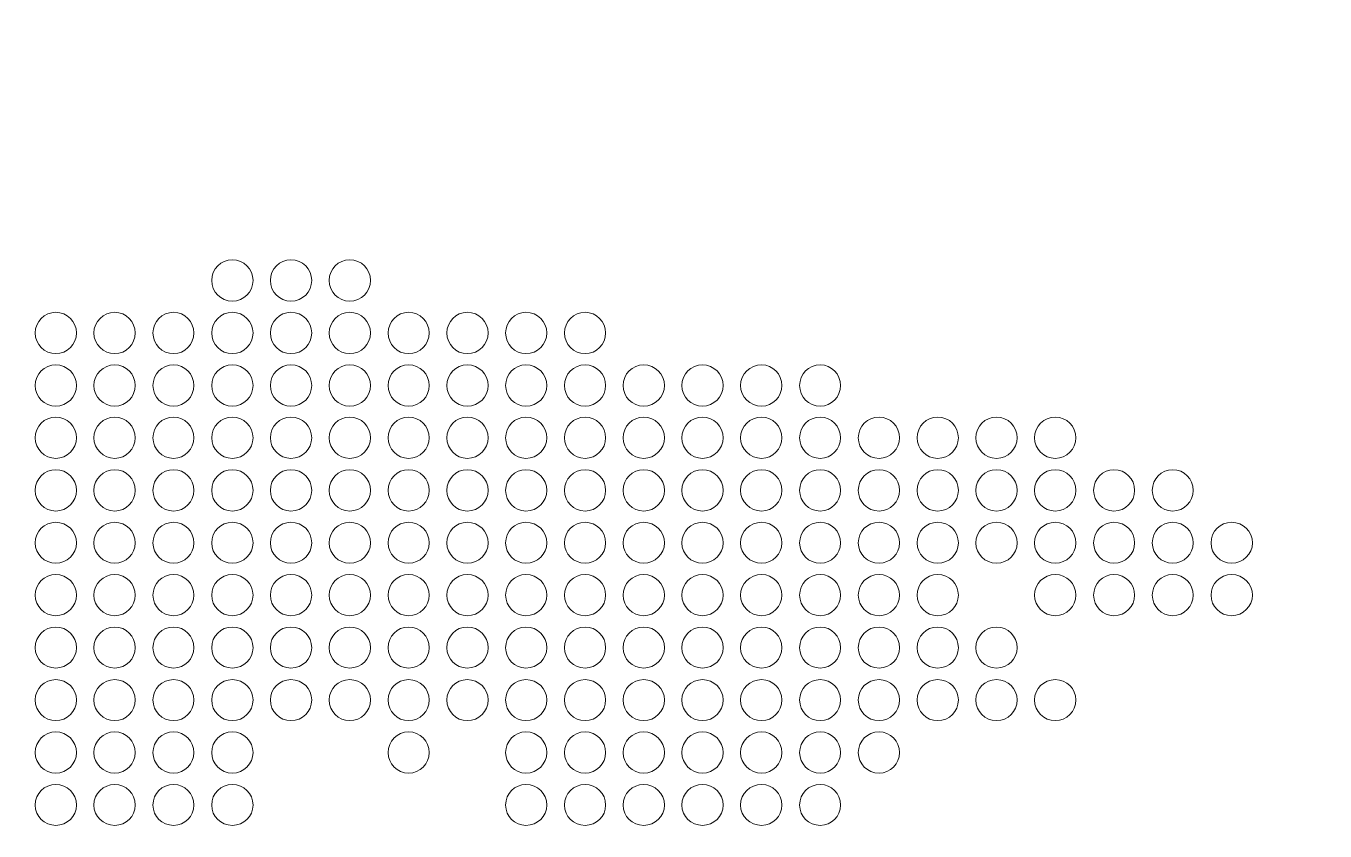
# Model space of a CAD drawing. Header units: inches. Extents: x 243 to 900, y -519 to -86.
# Drawn here: x 790.6 to 845.3, y -186.6 to -152.8 of the extents above; entities that cross this region are included whole.
import ezdxf

# ---------------------------------------------------------------- set-up
doc = ezdxf.new("R2010")
doc.units = ezdxf.units.IN
doc.header["$MEASUREMENT"] = 0
doc.layers.add('Layer 1', color=7, linetype='Continuous')

# ---------------------------------------------------------------- blocks, each defined once
blk = doc.blocks.new('block 3')
at = {"layer": 'Layer 1', "lineweight": 0}
blk.add_open_spline([(898.138, -484.267), (898.138, -494.991), (889.368, -503.763), (878.645, -503.763), (878.645, -503.763), (266.12, -503.763), (266.12, -503.763), (255.397, -503.763), (246.624, -494.991), (246.624, -484.267), (246.624, -484.267), (246.624, -108.507), (246.624, -108.507), (246.624, -97.783), (255.397, -89.011), (266.12, -89.011), (266.12, -89.011), (878.645, -89.011), (878.645, -89.011), (889.368, -89.011), (898.138, -97.783), (898.138, -108.507), (898.138, -108.507), (898.138, -484.267), (898.138, -484.267)], degree=3, knots=[0, 0, 0, 0, 1, 1, 1, 2, 2, 2, 3, 3, 3, 4, 4, 4, 5, 5, 5, 6, 6, 6, 7, 7, 7, 8, 8, 8, 8], dxfattribs=at)
blk = doc.blocks.new('block 2')
at = {"layer": 'Layer 1'}
blk.add_blockref('block 3', (0, 0), dxfattribs=at)
blk = doc.blocks.new('block 159')
at = {"layer": 'Layer 1', "lineweight": 0}
for points in [[(800.157, -163.462), (800.157, -163.948), (799.758, -164.332), (799.287, -164.332), (798.798, -164.332), (798.417, -163.948), (798.417, -163.462), (798.417, -162.986), (798.798, -162.589), (799.287, -162.589), (799.758, -162.589), (800.157, -162.986), (800.157, -163.462)], [(802.626, -163.462), (802.626, -163.948), (802.243, -164.332), (801.754, -164.332), (801.267, -164.332), (800.887, -163.948), (800.887, -163.462), (800.887, -162.986), (801.267, -162.589), (801.754, -162.589), (802.243, -162.589), (802.626, -162.986), (802.626, -163.462)], [(805.098, -163.462), (805.098, -163.948), (804.715, -164.332), (804.228, -164.332), (803.755, -164.332), (803.359, -163.948), (803.359, -163.462), (803.359, -162.986), (803.755, -162.589), (804.228, -162.589), (804.715, -162.589), (805.098, -162.986), (805.098, -163.462)]]:
    blk.add_open_spline(points, degree=3, knots=[0, 0, 0, 0, 1, 1, 1, 2, 2, 2, 3, 3, 3, 4, 4, 4, 4], dxfattribs=at)
blk = doc.blocks.new('block 160')
at = {"layer": 'Layer 1', "lineweight": 0}
for points in [[(792.722, -165.674), (792.722, -166.148), (792.326, -166.543), (791.855, -166.543), (791.379, -166.543), (790.985, -166.148), (790.985, -165.674), (790.985, -165.202), (791.379, -164.804), (791.855, -164.804), (792.326, -164.804), (792.722, -165.202), (792.722, -165.674)], [(795.197, -165.674), (795.197, -166.148), (794.814, -166.543), (794.341, -166.543), (793.851, -166.543), (793.455, -166.148), (793.455, -165.674), (793.455, -165.202), (793.851, -164.804), (794.341, -164.804), (794.814, -164.804), (795.197, -165.202), (795.197, -165.674)], [(797.666, -165.674), (797.666, -166.148), (797.286, -166.543), (796.81, -166.543), (796.323, -166.543), (795.942, -166.148), (795.942, -165.674), (795.942, -165.202), (796.323, -164.804), (796.81, -164.804), (797.286, -164.804), (797.666, -165.202), (797.666, -165.674)], [(800.157, -165.674), (800.157, -166.148), (799.758, -166.543), (799.287, -166.543), (798.798, -166.543), (798.417, -166.148), (798.417, -165.674), (798.417, -165.202), (798.798, -164.804), (799.287, -164.804), (799.758, -164.804), (800.157, -165.202), (800.157, -165.674)], [(802.626, -165.674), (802.626, -166.148), (802.243, -166.543), (801.754, -166.543), (801.267, -166.543), (800.887, -166.148), (800.887, -165.674), (800.887, -165.202), (801.267, -164.804), (801.754, -164.804), (802.243, -164.804), (802.626, -165.202), (802.626, -165.674)], [(805.098, -165.674), (805.098, -166.148), (804.715, -166.543), (804.228, -166.543), (803.755, -166.543), (803.359, -166.148), (803.359, -165.674), (803.359, -165.202), (803.755, -164.804), (804.228, -164.804), (804.715, -164.804), (805.098, -165.202), (805.098, -165.674)], [(807.57, -165.674), (807.57, -166.148), (807.189, -166.543), (806.701, -166.543), (806.227, -166.543), (805.844, -166.148), (805.844, -165.674), (805.844, -165.202), (806.227, -164.804), (806.701, -164.804), (807.189, -164.804), (807.57, -165.202), (807.57, -165.674)], [(810.055, -165.674), (810.055, -166.148), (809.661, -166.543), (809.173, -166.543), (808.699, -166.543), (808.316, -166.148), (808.316, -165.674), (808.316, -165.202), (808.699, -164.804), (809.173, -164.804), (809.661, -164.804), (810.055, -165.202), (810.055, -165.674)], [(812.527, -165.674), (812.527, -166.148), (812.131, -166.543), (811.645, -166.543), (811.171, -166.543), (810.788, -166.148), (810.788, -165.674), (810.788, -165.202), (811.171, -164.804), (811.645, -164.804), (812.131, -164.804), (812.527, -165.202), (812.527, -165.674)], [(814.999, -165.674), (814.999, -166.148), (814.606, -166.543), (814.135, -166.543), (813.656, -166.543), (813.265, -166.148), (813.265, -165.674), (813.265, -165.202), (813.656, -164.804), (814.135, -164.804), (814.606, -164.804), (814.999, -165.202), (814.999, -165.674)]]:
    blk.add_open_spline(points, degree=3, knots=[0, 0, 0, 0, 1, 1, 1, 2, 2, 2, 3, 3, 3, 4, 4, 4, 4], dxfattribs=at)
blk = doc.blocks.new('block 161')
at = {"layer": 'Layer 1', "lineweight": 0}
for points in [[(792.722, -167.885), (792.722, -168.358), (792.326, -168.754), (791.855, -168.754), (791.379, -168.754), (790.985, -168.358), (790.985, -167.885), (790.985, -167.399), (791.379, -167.017), (791.855, -167.017), (792.326, -167.017), (792.722, -167.399), (792.722, -167.885)], [(795.197, -167.885), (795.197, -168.358), (794.814, -168.754), (794.341, -168.754), (793.851, -168.754), (793.455, -168.358), (793.455, -167.885), (793.455, -167.399), (793.851, -167.017), (794.341, -167.017), (794.814, -167.017), (795.197, -167.399), (795.197, -167.885)], [(797.666, -167.885), (797.666, -168.358), (797.286, -168.754), (796.81, -168.754), (796.323, -168.754), (795.942, -168.358), (795.942, -167.885), (795.942, -167.399), (796.323, -167.017), (796.81, -167.017), (797.286, -167.017), (797.666, -167.399), (797.666, -167.885)], [(800.157, -167.885), (800.157, -168.358), (799.758, -168.754), (799.287, -168.754), (798.798, -168.754), (798.417, -168.358), (798.417, -167.885), (798.417, -167.399), (798.798, -167.017), (799.287, -167.017), (799.758, -167.017), (800.157, -167.399), (800.157, -167.885)], [(802.626, -167.885), (802.626, -168.358), (802.243, -168.754), (801.754, -168.754), (801.267, -168.754), (800.887, -168.358), (800.887, -167.885), (800.887, -167.399), (801.267, -167.017), (801.754, -167.017), (802.243, -167.017), (802.626, -167.399), (802.626, -167.885)], [(805.098, -167.885), (805.098, -168.358), (804.715, -168.754), (804.228, -168.754), (803.755, -168.754), (803.359, -168.358), (803.359, -167.885), (803.359, -167.399), (803.755, -167.017), (804.228, -167.017), (804.715, -167.017), (805.098, -167.399), (805.098, -167.885)], [(807.57, -167.885), (807.57, -168.358), (807.189, -168.754), (806.701, -168.754), (806.227, -168.754), (805.844, -168.358), (805.844, -167.885), (805.844, -167.399), (806.227, -167.017), (806.701, -167.017), (807.189, -167.017), (807.57, -167.399), (807.57, -167.885)], [(810.055, -167.885), (810.055, -168.358), (809.661, -168.754), (809.173, -168.754), (808.699, -168.754), (808.316, -168.358), (808.316, -167.885), (808.316, -167.399), (808.699, -167.017), (809.173, -167.017), (809.661, -167.017), (810.055, -167.399), (810.055, -167.885)], [(812.527, -167.885), (812.527, -168.358), (812.131, -168.754), (811.645, -168.754), (811.171, -168.754), (810.788, -168.358), (810.788, -167.885), (810.788, -167.399), (811.171, -167.017), (811.645, -167.017), (812.131, -167.017), (812.527, -167.399), (812.527, -167.885)], [(814.999, -167.885), (814.999, -168.358), (814.606, -168.754), (814.135, -168.754), (813.656, -168.754), (813.265, -168.358), (813.265, -167.885), (813.265, -167.399), (813.656, -167.017), (814.135, -167.017), (814.606, -167.017), (814.999, -167.399), (814.999, -167.885)], [(817.474, -167.885), (817.474, -168.358), (817.075, -168.754), (816.602, -168.754), (816.131, -168.754), (815.732, -168.358), (815.732, -167.885), (815.732, -167.399), (816.131, -167.017), (816.602, -167.017), (817.075, -167.017), (817.474, -167.399), (817.474, -167.885)], [(819.944, -167.885), (819.944, -168.358), (819.55, -168.754), (819.076, -168.754), (818.6, -168.754), (818.207, -168.358), (818.207, -167.885), (818.207, -167.399), (818.6, -167.017), (819.076, -167.017), (819.55, -167.017), (819.944, -167.399), (819.944, -167.885)], [(822.418, -167.885), (822.418, -168.358), (822.035, -168.754), (821.564, -168.754), (821.075, -168.754), (820.676, -168.358), (820.676, -167.885), (820.676, -167.399), (821.075, -167.017), (821.564, -167.017), (822.035, -167.017), (822.418, -167.399), (822.418, -167.885)], [(824.888, -167.885), (824.888, -168.358), (824.509, -168.754), (824.034, -168.754), (823.545, -168.754), (823.166, -168.358), (823.166, -167.885), (823.166, -167.399), (823.545, -167.017), (824.034, -167.017), (824.509, -167.017), (824.888, -167.399), (824.888, -167.885)]]:
    blk.add_open_spline(points, degree=3, knots=[0, 0, 0, 0, 1, 1, 1, 2, 2, 2, 3, 3, 3, 4, 4, 4, 4], dxfattribs=at)
blk = doc.blocks.new('block 162')
at = {"layer": 'Layer 1', "lineweight": 0}
for points in [[(792.722, -170.085), (792.722, -170.554), (792.326, -170.952), (791.855, -170.952), (791.379, -170.952), (790.985, -170.554), (790.985, -170.085), (790.985, -169.609), (791.379, -169.212), (791.855, -169.212), (792.326, -169.212), (792.722, -169.609), (792.722, -170.085)], [(795.197, -170.085), (795.197, -170.554), (794.814, -170.952), (794.341, -170.952), (793.851, -170.952), (793.455, -170.554), (793.455, -170.085), (793.455, -169.609), (793.851, -169.212), (794.341, -169.212), (794.814, -169.212), (795.197, -169.609), (795.197, -170.085)], [(797.666, -170.085), (797.666, -170.554), (797.286, -170.952), (796.81, -170.952), (796.323, -170.952), (795.942, -170.554), (795.942, -170.085), (795.942, -169.609), (796.323, -169.212), (796.81, -169.212), (797.286, -169.212), (797.666, -169.609), (797.666, -170.085)], [(800.157, -170.085), (800.157, -170.554), (799.758, -170.952), (799.287, -170.952), (798.798, -170.952), (798.417, -170.554), (798.417, -170.085), (798.417, -169.609), (798.798, -169.212), (799.287, -169.212), (799.758, -169.212), (800.157, -169.609), (800.157, -170.085)], [(802.626, -170.085), (802.626, -170.554), (802.243, -170.952), (801.754, -170.952), (801.267, -170.952), (800.887, -170.554), (800.887, -170.085), (800.887, -169.609), (801.267, -169.212), (801.754, -169.212), (802.243, -169.212), (802.626, -169.609), (802.626, -170.085)], [(805.098, -170.085), (805.098, -170.554), (804.715, -170.952), (804.228, -170.952), (803.755, -170.952), (803.359, -170.554), (803.359, -170.085), (803.359, -169.609), (803.755, -169.212), (804.228, -169.212), (804.715, -169.212), (805.098, -169.609), (805.098, -170.085)], [(807.57, -170.085), (807.57, -170.554), (807.189, -170.952), (806.701, -170.952), (806.227, -170.952), (805.844, -170.554), (805.844, -170.085), (805.844, -169.609), (806.227, -169.212), (806.701, -169.212), (807.189, -169.212), (807.57, -169.609), (807.57, -170.085)], [(810.055, -170.085), (810.055, -170.554), (809.661, -170.952), (809.173, -170.952), (808.699, -170.952), (808.316, -170.554), (808.316, -170.085), (808.316, -169.609), (808.699, -169.212), (809.173, -169.212), (809.661, -169.212), (810.055, -169.609), (810.055, -170.085)], [(812.527, -170.085), (812.527, -170.554), (812.131, -170.952), (811.645, -170.952), (811.171, -170.952), (810.788, -170.554), (810.788, -170.085), (810.788, -169.609), (811.171, -169.212), (811.645, -169.212), (812.131, -169.212), (812.527, -169.609), (812.527, -170.085)], [(814.999, -170.085), (814.999, -170.554), (814.606, -170.952), (814.135, -170.952), (813.656, -170.952), (813.265, -170.554), (813.265, -170.085), (813.265, -169.609), (813.656, -169.212), (814.135, -169.212), (814.606, -169.212), (814.999, -169.609), (814.999, -170.085)], [(817.474, -170.085), (817.474, -170.554), (817.075, -170.952), (816.602, -170.952), (816.131, -170.952), (815.732, -170.554), (815.732, -170.085), (815.732, -169.609), (816.131, -169.212), (816.602, -169.212), (817.075, -169.212), (817.474, -169.609), (817.474, -170.085)], [(819.944, -170.085), (819.944, -170.554), (819.55, -170.952), (819.076, -170.952), (818.6, -170.952), (818.207, -170.554), (818.207, -170.085), (818.207, -169.609), (818.6, -169.212), (819.076, -169.212), (819.55, -169.212), (819.944, -169.609), (819.944, -170.085)], [(822.418, -170.085), (822.418, -170.554), (822.035, -170.952), (821.564, -170.952), (821.075, -170.952), (820.676, -170.554), (820.676, -170.085), (820.676, -169.609), (821.075, -169.212), (821.564, -169.212), (822.035, -169.212), (822.418, -169.609), (822.418, -170.085)], [(824.888, -170.085), (824.888, -170.554), (824.509, -170.952), (824.034, -170.952), (823.545, -170.952), (823.166, -170.554), (823.166, -170.085), (823.166, -169.609), (823.545, -169.212), (824.034, -169.212), (824.509, -169.212), (824.888, -169.609), (824.888, -170.085)], [(827.375, -170.085), (827.375, -170.554), (826.976, -170.952), (826.508, -170.952), (826.016, -170.952), (825.636, -170.554), (825.636, -170.085), (825.636, -169.609), (826.016, -169.212), (826.508, -169.212), (826.976, -169.212), (827.375, -169.609), (827.375, -170.085)], [(829.847, -170.085), (829.847, -170.554), (829.467, -170.952), (828.975, -170.952), (828.488, -170.952), (828.11, -170.554), (828.11, -170.085), (828.11, -169.609), (828.488, -169.212), (828.975, -169.212), (829.467, -169.212), (829.847, -169.609), (829.847, -170.085)], [(832.322, -170.085), (832.322, -170.554), (831.939, -170.952), (831.45, -170.952), (830.976, -170.952), (830.58, -170.554), (830.58, -170.085), (830.58, -169.609), (830.976, -169.212), (831.45, -169.212), (831.939, -169.212), (832.322, -169.609), (832.322, -170.085)], [(834.794, -170.085), (834.794, -170.554), (834.411, -170.952), (833.924, -170.952), (833.448, -170.952), (833.052, -170.554), (833.052, -170.085), (833.052, -169.609), (833.448, -169.212), (833.924, -169.212), (834.411, -169.212), (834.794, -169.609), (834.794, -170.085)]]:
    blk.add_open_spline(points, degree=3, knots=[0, 0, 0, 0, 1, 1, 1, 2, 2, 2, 3, 3, 3, 4, 4, 4, 4], dxfattribs=at)
blk = doc.blocks.new('block 163')
at = {"layer": 'Layer 1', "lineweight": 0}
for points in [[(792.722, -172.295), (792.722, -172.771), (792.326, -173.166), (791.855, -173.166), (791.379, -173.166), (790.985, -172.771), (790.985, -172.295), (790.985, -171.807), (791.379, -171.427), (791.855, -171.427), (792.326, -171.427), (792.722, -171.807), (792.722, -172.295)], [(795.197, -172.295), (795.197, -172.771), (794.814, -173.166), (794.341, -173.166), (793.851, -173.166), (793.455, -172.771), (793.455, -172.295), (793.455, -171.807), (793.851, -171.427), (794.341, -171.427), (794.814, -171.427), (795.197, -171.807), (795.197, -172.295)], [(797.666, -172.295), (797.666, -172.771), (797.286, -173.166), (796.81, -173.166), (796.323, -173.166), (795.942, -172.771), (795.942, -172.295), (795.942, -171.807), (796.323, -171.427), (796.81, -171.427), (797.286, -171.427), (797.666, -171.807), (797.666, -172.295)], [(800.157, -172.295), (800.157, -172.771), (799.758, -173.166), (799.287, -173.166), (798.798, -173.166), (798.417, -172.771), (798.417, -172.295), (798.417, -171.807), (798.798, -171.427), (799.287, -171.427), (799.758, -171.427), (800.157, -171.807), (800.157, -172.295)], [(802.626, -172.295), (802.626, -172.771), (802.243, -173.166), (801.754, -173.166), (801.267, -173.166), (800.887, -172.771), (800.887, -172.295), (800.887, -171.807), (801.267, -171.427), (801.754, -171.427), (802.243, -171.427), (802.626, -171.807), (802.626, -172.295)], [(805.098, -172.295), (805.098, -172.771), (804.715, -173.166), (804.228, -173.166), (803.755, -173.166), (803.359, -172.771), (803.359, -172.295), (803.359, -171.807), (803.755, -171.427), (804.228, -171.427), (804.715, -171.427), (805.098, -171.807), (805.098, -172.295)], [(807.57, -172.295), (807.57, -172.771), (807.189, -173.166), (806.701, -173.166), (806.227, -173.166), (805.844, -172.771), (805.844, -172.295), (805.844, -171.807), (806.227, -171.427), (806.701, -171.427), (807.189, -171.427), (807.57, -171.807), (807.57, -172.295)], [(810.055, -172.295), (810.055, -172.771), (809.661, -173.166), (809.173, -173.166), (808.699, -173.166), (808.316, -172.771), (808.316, -172.295), (808.316, -171.807), (808.699, -171.427), (809.173, -171.427), (809.661, -171.427), (810.055, -171.807), (810.055, -172.295)], [(812.527, -172.295), (812.527, -172.771), (812.131, -173.166), (811.645, -173.166), (811.171, -173.166), (810.788, -172.771), (810.788, -172.295), (810.788, -171.807), (811.171, -171.427), (811.645, -171.427), (812.131, -171.427), (812.527, -171.807), (812.527, -172.295)], [(814.999, -172.295), (814.999, -172.771), (814.606, -173.166), (814.135, -173.166), (813.656, -173.166), (813.265, -172.771), (813.265, -172.295), (813.265, -171.807), (813.656, -171.427), (814.135, -171.427), (814.606, -171.427), (814.999, -171.807), (814.999, -172.295)], [(817.474, -172.295), (817.474, -172.771), (817.075, -173.166), (816.602, -173.166), (816.131, -173.166), (815.732, -172.771), (815.732, -172.295), (815.732, -171.807), (816.131, -171.427), (816.602, -171.427), (817.075, -171.427), (817.474, -171.807), (817.474, -172.295)], [(819.944, -172.295), (819.944, -172.771), (819.55, -173.166), (819.076, -173.166), (818.6, -173.166), (818.207, -172.771), (818.207, -172.295), (818.207, -171.807), (818.6, -171.427), (819.076, -171.427), (819.55, -171.427), (819.944, -171.807), (819.944, -172.295)], [(822.418, -172.295), (822.418, -172.771), (822.035, -173.166), (821.564, -173.166), (821.075, -173.166), (820.676, -172.771), (820.676, -172.295), (820.676, -171.807), (821.075, -171.427), (821.564, -171.427), (822.035, -171.427), (822.418, -171.807), (822.418, -172.295)], [(824.888, -172.295), (824.888, -172.771), (824.509, -173.166), (824.034, -173.166), (823.545, -173.166), (823.166, -172.771), (823.166, -172.295), (823.166, -171.807), (823.545, -171.427), (824.034, -171.427), (824.509, -171.427), (824.888, -171.807), (824.888, -172.295)], [(827.375, -172.295), (827.375, -172.771), (826.976, -173.166), (826.508, -173.166), (826.016, -173.166), (825.636, -172.771), (825.636, -172.295), (825.636, -171.807), (826.016, -171.427), (826.508, -171.427), (826.976, -171.427), (827.375, -171.807), (827.375, -172.295)], [(829.847, -172.295), (829.847, -172.771), (829.467, -173.166), (828.975, -173.166), (828.488, -173.166), (828.11, -172.771), (828.11, -172.295), (828.11, -171.807), (828.488, -171.427), (828.975, -171.427), (829.467, -171.427), (829.847, -171.807), (829.847, -172.295)], [(832.322, -172.295), (832.322, -172.771), (831.939, -173.166), (831.45, -173.166), (830.976, -173.166), (830.58, -172.771), (830.58, -172.295), (830.58, -171.807), (830.976, -171.427), (831.45, -171.427), (831.939, -171.427), (832.322, -171.807), (832.322, -172.295)], [(834.794, -172.295), (834.794, -172.771), (834.411, -173.166), (833.924, -173.166), (833.448, -173.166), (833.052, -172.771), (833.052, -172.295), (833.052, -171.807), (833.448, -171.427), (833.924, -171.427), (834.411, -171.427), (834.794, -171.807), (834.794, -172.295)], [(837.266, -172.295), (837.266, -172.771), (836.883, -173.166), (836.394, -173.166), (835.923, -173.166), (835.54, -172.771), (835.54, -172.295), (835.54, -171.807), (835.923, -171.427), (836.394, -171.427), (836.883, -171.427), (837.266, -171.807), (837.266, -172.295)], [(839.735, -172.295), (839.735, -172.771), (839.355, -173.166), (838.868, -173.166), (838.392, -173.166), (838.012, -172.771), (838.012, -172.295), (838.012, -171.807), (838.392, -171.427), (838.868, -171.427), (839.355, -171.427), (839.735, -171.807), (839.735, -172.295)]]:
    blk.add_open_spline(points, degree=3, knots=[0, 0, 0, 0, 1, 1, 1, 2, 2, 2, 3, 3, 3, 4, 4, 4, 4], dxfattribs=at)
blk = doc.blocks.new('block 164')
at = {"layer": 'Layer 1', "lineweight": 0}
for points in [[(792.722, -174.509), (792.722, -174.981), (792.326, -175.363), (791.855, -175.363), (791.379, -175.363), (790.985, -174.981), (790.985, -174.509), (790.985, -174.021), (791.379, -173.639), (791.855, -173.639), (792.326, -173.639), (792.722, -174.021), (792.722, -174.509)], [(795.197, -174.509), (795.197, -174.981), (794.814, -175.363), (794.341, -175.363), (793.851, -175.363), (793.455, -174.981), (793.455, -174.509), (793.455, -174.021), (793.851, -173.639), (794.341, -173.639), (794.814, -173.639), (795.197, -174.021), (795.197, -174.509)], [(797.666, -174.509), (797.666, -174.981), (797.286, -175.363), (796.81, -175.363), (796.323, -175.363), (795.942, -174.981), (795.942, -174.509), (795.942, -174.021), (796.323, -173.639), (796.81, -173.639), (797.286, -173.639), (797.666, -174.021), (797.666, -174.509)], [(800.157, -174.509), (800.157, -174.981), (799.758, -175.363), (799.287, -175.363), (798.798, -175.363), (798.417, -174.981), (798.417, -174.509), (798.417, -174.021), (798.798, -173.639), (799.287, -173.639), (799.758, -173.639), (800.157, -174.021), (800.157, -174.509)], [(802.626, -174.509), (802.626, -174.981), (802.243, -175.363), (801.754, -175.363), (801.267, -175.363), (800.887, -174.981), (800.887, -174.509), (800.887, -174.021), (801.267, -173.639), (801.754, -173.639), (802.243, -173.639), (802.626, -174.021), (802.626, -174.509)], [(805.098, -174.509), (805.098, -174.981), (804.715, -175.363), (804.228, -175.363), (803.755, -175.363), (803.359, -174.981), (803.359, -174.509), (803.359, -174.021), (803.755, -173.639), (804.228, -173.639), (804.715, -173.639), (805.098, -174.021), (805.098, -174.509)], [(807.57, -174.509), (807.57, -174.981), (807.189, -175.363), (806.701, -175.363), (806.227, -175.363), (805.844, -174.981), (805.844, -174.509), (805.844, -174.021), (806.227, -173.639), (806.701, -173.639), (807.189, -173.639), (807.57, -174.021), (807.57, -174.509)], [(810.055, -174.509), (810.055, -174.981), (809.661, -175.363), (809.173, -175.363), (808.699, -175.363), (808.316, -174.981), (808.316, -174.509), (808.316, -174.021), (808.699, -173.639), (809.173, -173.639), (809.661, -173.639), (810.055, -174.021), (810.055, -174.509)], [(812.527, -174.509), (812.527, -174.981), (812.131, -175.363), (811.645, -175.363), (811.171, -175.363), (810.788, -174.981), (810.788, -174.509), (810.788, -174.021), (811.171, -173.639), (811.645, -173.639), (812.131, -173.639), (812.527, -174.021), (812.527, -174.509)], [(814.999, -174.509), (814.999, -174.981), (814.606, -175.363), (814.135, -175.363), (813.656, -175.363), (813.265, -174.981), (813.265, -174.509), (813.265, -174.021), (813.656, -173.639), (814.135, -173.639), (814.606, -173.639), (814.999, -174.021), (814.999, -174.509)], [(817.474, -174.509), (817.474, -174.981), (817.075, -175.363), (816.602, -175.363), (816.131, -175.363), (815.732, -174.981), (815.732, -174.509), (815.732, -174.021), (816.131, -173.639), (816.602, -173.639), (817.075, -173.639), (817.474, -174.021), (817.474, -174.509)], [(819.944, -174.509), (819.944, -174.981), (819.55, -175.363), (819.076, -175.363), (818.6, -175.363), (818.207, -174.981), (818.207, -174.509), (818.207, -174.021), (818.6, -173.639), (819.076, -173.639), (819.55, -173.639), (819.944, -174.021), (819.944, -174.509)], [(822.418, -174.509), (822.418, -174.981), (822.035, -175.363), (821.564, -175.363), (821.075, -175.363), (820.676, -174.981), (820.676, -174.509), (820.676, -174.021), (821.075, -173.639), (821.564, -173.639), (822.035, -173.639), (822.418, -174.021), (822.418, -174.509)], [(824.888, -174.509), (824.888, -174.981), (824.509, -175.363), (824.034, -175.363), (823.545, -175.363), (823.166, -174.981), (823.166, -174.509), (823.166, -174.021), (823.545, -173.639), (824.034, -173.639), (824.509, -173.639), (824.888, -174.021), (824.888, -174.509)], [(827.375, -174.509), (827.375, -174.981), (826.976, -175.363), (826.508, -175.363), (826.016, -175.363), (825.636, -174.981), (825.636, -174.509), (825.636, -174.021), (826.016, -173.639), (826.508, -173.639), (826.976, -173.639), (827.375, -174.021), (827.375, -174.509)], [(829.847, -174.509), (829.847, -174.981), (829.467, -175.363), (828.975, -175.363), (828.488, -175.363), (828.11, -174.981), (828.11, -174.509), (828.11, -174.021), (828.488, -173.639), (828.975, -173.639), (829.467, -173.639), (829.847, -174.021), (829.847, -174.509)], [(832.322, -174.509), (832.322, -174.981), (831.939, -175.363), (831.45, -175.363), (830.976, -175.363), (830.58, -174.981), (830.58, -174.509), (830.58, -174.021), (830.976, -173.639), (831.45, -173.639), (831.939, -173.639), (832.322, -174.021), (832.322, -174.509)], [(834.794, -174.509), (834.794, -174.981), (834.411, -175.363), (833.924, -175.363), (833.448, -175.363), (833.052, -174.981), (833.052, -174.509), (833.052, -174.021), (833.448, -173.639), (833.924, -173.639), (834.411, -173.639), (834.794, -174.021), (834.794, -174.509)], [(837.266, -174.509), (837.266, -174.981), (836.883, -175.363), (836.394, -175.363), (835.923, -175.363), (835.54, -174.981), (835.54, -174.509), (835.54, -174.021), (835.923, -173.639), (836.394, -173.639), (836.883, -173.639), (837.266, -174.021), (837.266, -174.509)], [(839.735, -174.509), (839.735, -174.981), (839.355, -175.363), (838.868, -175.363), (838.392, -175.363), (838.012, -174.981), (838.012, -174.509), (838.012, -174.021), (838.392, -173.639), (838.868, -173.639), (839.355, -173.639), (839.735, -174.021), (839.735, -174.509)], [(842.226, -174.509), (842.226, -174.981), (841.827, -175.363), (841.356, -175.363), (840.867, -175.363), (840.484, -174.981), (840.484, -174.509), (840.484, -174.021), (840.867, -173.639), (841.356, -173.639), (841.827, -173.639), (842.226, -174.021), (842.226, -174.509)]]:
    blk.add_open_spline(points, degree=3, knots=[0, 0, 0, 0, 1, 1, 1, 2, 2, 2, 3, 3, 3, 4, 4, 4, 4], dxfattribs=at)
blk = doc.blocks.new('block 165')
at = {"layer": 'Layer 1', "lineweight": 0}
for points in [[(792.722, -176.706), (792.722, -177.178), (792.326, -177.573), (791.855, -177.573), (791.379, -177.573), (790.985, -177.178), (790.985, -176.706), (790.985, -176.232), (791.379, -175.835), (791.855, -175.835), (792.326, -175.835), (792.722, -176.232), (792.722, -176.706)], [(795.197, -176.706), (795.197, -177.178), (794.814, -177.573), (794.341, -177.573), (793.851, -177.573), (793.455, -177.178), (793.455, -176.706), (793.455, -176.232), (793.851, -175.835), (794.341, -175.835), (794.814, -175.835), (795.197, -176.232), (795.197, -176.706)], [(797.666, -176.706), (797.666, -177.178), (797.286, -177.573), (796.81, -177.573), (796.323, -177.573), (795.942, -177.178), (795.942, -176.706), (795.942, -176.232), (796.323, -175.835), (796.81, -175.835), (797.286, -175.835), (797.666, -176.232), (797.666, -176.706)], [(800.157, -176.706), (800.157, -177.178), (799.758, -177.573), (799.287, -177.573), (798.798, -177.573), (798.417, -177.178), (798.417, -176.706), (798.417, -176.232), (798.798, -175.835), (799.287, -175.835), (799.758, -175.835), (800.157, -176.232), (800.157, -176.706)], [(802.626, -176.706), (802.626, -177.178), (802.243, -177.573), (801.754, -177.573), (801.267, -177.573), (800.887, -177.178), (800.887, -176.706), (800.887, -176.232), (801.267, -175.835), (801.754, -175.835), (802.243, -175.835), (802.626, -176.232), (802.626, -176.706)], [(805.098, -176.706), (805.098, -177.178), (804.715, -177.573), (804.228, -177.573), (803.755, -177.573), (803.359, -177.178), (803.359, -176.706), (803.359, -176.232), (803.755, -175.835), (804.228, -175.835), (804.715, -175.835), (805.098, -176.232), (805.098, -176.706)], [(807.57, -176.706), (807.57, -177.178), (807.189, -177.573), (806.701, -177.573), (806.227, -177.573), (805.844, -177.178), (805.844, -176.706), (805.844, -176.232), (806.227, -175.835), (806.701, -175.835), (807.189, -175.835), (807.57, -176.232), (807.57, -176.706)], [(810.055, -176.706), (810.055, -177.178), (809.661, -177.573), (809.173, -177.573), (808.699, -177.573), (808.316, -177.178), (808.316, -176.706), (808.316, -176.232), (808.699, -175.835), (809.173, -175.835), (809.661, -175.835), (810.055, -176.232), (810.055, -176.706)], [(812.527, -176.706), (812.527, -177.178), (812.131, -177.573), (811.645, -177.573), (811.171, -177.573), (810.788, -177.178), (810.788, -176.706), (810.788, -176.232), (811.171, -175.835), (811.645, -175.835), (812.131, -175.835), (812.527, -176.232), (812.527, -176.706)], [(814.999, -176.706), (814.999, -177.178), (814.606, -177.573), (814.135, -177.573), (813.656, -177.573), (813.265, -177.178), (813.265, -176.706), (813.265, -176.232), (813.656, -175.835), (814.135, -175.835), (814.606, -175.835), (814.999, -176.232), (814.999, -176.706)], [(817.474, -176.706), (817.474, -177.178), (817.075, -177.573), (816.602, -177.573), (816.131, -177.573), (815.732, -177.178), (815.732, -176.706), (815.732, -176.232), (816.131, -175.835), (816.602, -175.835), (817.075, -175.835), (817.474, -176.232), (817.474, -176.706)], [(819.944, -176.706), (819.944, -177.178), (819.55, -177.573), (819.076, -177.573), (818.6, -177.573), (818.207, -177.178), (818.207, -176.706), (818.207, -176.232), (818.6, -175.835), (819.076, -175.835), (819.55, -175.835), (819.944, -176.232), (819.944, -176.706)], [(822.418, -176.706), (822.418, -177.178), (822.035, -177.573), (821.564, -177.573), (821.075, -177.573), (820.676, -177.178), (820.676, -176.706), (820.676, -176.232), (821.075, -175.835), (821.564, -175.835), (822.035, -175.835), (822.418, -176.232), (822.418, -176.706)], [(824.888, -176.706), (824.888, -177.178), (824.509, -177.573), (824.034, -177.573), (823.545, -177.573), (823.166, -177.178), (823.166, -176.706), (823.166, -176.232), (823.545, -175.835), (824.034, -175.835), (824.509, -175.835), (824.888, -176.232), (824.888, -176.706)], [(827.375, -176.706), (827.375, -177.178), (826.976, -177.573), (826.508, -177.573), (826.016, -177.573), (825.636, -177.178), (825.636, -176.706), (825.636, -176.232), (826.016, -175.835), (826.508, -175.835), (826.976, -175.835), (827.375, -176.232), (827.375, -176.706)], [(829.847, -176.706), (829.847, -177.178), (829.467, -177.573), (828.975, -177.573), (828.488, -177.573), (828.11, -177.178), (828.11, -176.706), (828.11, -176.232), (828.488, -175.835), (828.975, -175.835), (829.467, -175.835), (829.847, -176.232), (829.847, -176.706)], [(834.794, -176.706), (834.794, -177.178), (834.411, -177.573), (833.924, -177.573), (833.448, -177.573), (833.052, -177.178), (833.052, -176.706), (833.052, -176.232), (833.448, -175.835), (833.924, -175.835), (834.411, -175.835), (834.794, -176.232), (834.794, -176.706)], [(837.266, -176.706), (837.266, -177.178), (836.883, -177.573), (836.394, -177.573), (835.923, -177.573), (835.54, -177.178), (835.54, -176.706), (835.54, -176.232), (835.923, -175.835), (836.394, -175.835), (836.883, -175.835), (837.266, -176.232), (837.266, -176.706)], [(839.735, -176.706), (839.735, -177.178), (839.355, -177.573), (838.868, -177.573), (838.392, -177.573), (838.012, -177.178), (838.012, -176.706), (838.012, -176.232), (838.392, -175.835), (838.868, -175.835), (839.355, -175.835), (839.735, -176.232), (839.735, -176.706)], [(842.226, -176.706), (842.226, -177.178), (841.827, -177.573), (841.356, -177.573), (840.867, -177.573), (840.484, -177.178), (840.484, -176.706), (840.484, -176.232), (840.867, -175.835), (841.356, -175.835), (841.827, -175.835), (842.226, -176.232), (842.226, -176.706)]]:
    blk.add_open_spline(points, degree=3, knots=[0, 0, 0, 0, 1, 1, 1, 2, 2, 2, 3, 3, 3, 4, 4, 4, 4], dxfattribs=at)
blk = doc.blocks.new('block 166')
at = {"layer": 'Layer 1', "lineweight": 0}
for points in [[(792.722, -178.917), (792.722, -179.393), (792.326, -179.773), (791.855, -179.773), (791.379, -179.773), (790.985, -179.393), (790.985, -178.917), (790.985, -178.429), (791.379, -178.048), (791.855, -178.048), (792.326, -178.048), (792.722, -178.429), (792.722, -178.917)], [(795.197, -178.917), (795.197, -179.393), (794.814, -179.773), (794.341, -179.773), (793.851, -179.773), (793.455, -179.393), (793.455, -178.917), (793.455, -178.429), (793.851, -178.048), (794.341, -178.048), (794.814, -178.048), (795.197, -178.429), (795.197, -178.917)], [(797.666, -178.917), (797.666, -179.393), (797.286, -179.773), (796.81, -179.773), (796.323, -179.773), (795.942, -179.393), (795.942, -178.917), (795.942, -178.429), (796.323, -178.048), (796.81, -178.048), (797.286, -178.048), (797.666, -178.429), (797.666, -178.917)], [(800.157, -178.917), (800.157, -179.393), (799.758, -179.773), (799.287, -179.773), (798.798, -179.773), (798.417, -179.393), (798.417, -178.917), (798.417, -178.429), (798.798, -178.048), (799.287, -178.048), (799.758, -178.048), (800.157, -178.429), (800.157, -178.917)], [(802.626, -178.917), (802.626, -179.393), (802.243, -179.773), (801.754, -179.773), (801.267, -179.773), (800.887, -179.393), (800.887, -178.917), (800.887, -178.429), (801.267, -178.048), (801.754, -178.048), (802.243, -178.048), (802.626, -178.429), (802.626, -178.917)], [(805.098, -178.917), (805.098, -179.393), (804.715, -179.773), (804.228, -179.773), (803.755, -179.773), (803.359, -179.393), (803.359, -178.917), (803.359, -178.429), (803.755, -178.048), (804.228, -178.048), (804.715, -178.048), (805.098, -178.429), (805.098, -178.917)], [(807.57, -178.917), (807.57, -179.393), (807.189, -179.773), (806.701, -179.773), (806.227, -179.773), (805.844, -179.393), (805.844, -178.917), (805.844, -178.429), (806.227, -178.048), (806.701, -178.048), (807.189, -178.048), (807.57, -178.429), (807.57, -178.917)], [(810.055, -178.917), (810.055, -179.393), (809.661, -179.773), (809.173, -179.773), (808.699, -179.773), (808.316, -179.393), (808.316, -178.917), (808.316, -178.429), (808.699, -178.048), (809.173, -178.048), (809.661, -178.048), (810.055, -178.429), (810.055, -178.917)], [(812.527, -178.917), (812.527, -179.393), (812.131, -179.773), (811.645, -179.773), (811.171, -179.773), (810.788, -179.393), (810.788, -178.917), (810.788, -178.429), (811.171, -178.048), (811.645, -178.048), (812.131, -178.048), (812.527, -178.429), (812.527, -178.917)], [(814.999, -178.917), (814.999, -179.393), (814.606, -179.773), (814.135, -179.773), (813.656, -179.773), (813.265, -179.393), (813.265, -178.917), (813.265, -178.429), (813.656, -178.048), (814.135, -178.048), (814.606, -178.048), (814.999, -178.429), (814.999, -178.917)], [(817.474, -178.917), (817.474, -179.393), (817.075, -179.773), (816.602, -179.773), (816.131, -179.773), (815.732, -179.393), (815.732, -178.917), (815.732, -178.429), (816.131, -178.048), (816.602, -178.048), (817.075, -178.048), (817.474, -178.429), (817.474, -178.917)], [(819.944, -178.917), (819.944, -179.393), (819.55, -179.773), (819.076, -179.773), (818.6, -179.773), (818.207, -179.393), (818.207, -178.917), (818.207, -178.429), (818.6, -178.048), (819.076, -178.048), (819.55, -178.048), (819.944, -178.429), (819.944, -178.917)], [(822.418, -178.917), (822.418, -179.393), (822.035, -179.773), (821.564, -179.773), (821.075, -179.773), (820.676, -179.393), (820.676, -178.917), (820.676, -178.429), (821.075, -178.048), (821.564, -178.048), (822.035, -178.048), (822.418, -178.429), (822.418, -178.917)], [(824.888, -178.917), (824.888, -179.393), (824.509, -179.773), (824.034, -179.773), (823.545, -179.773), (823.166, -179.393), (823.166, -178.917), (823.166, -178.429), (823.545, -178.048), (824.034, -178.048), (824.509, -178.048), (824.888, -178.429), (824.888, -178.917)], [(827.375, -178.917), (827.375, -179.393), (826.976, -179.773), (826.508, -179.773), (826.016, -179.773), (825.636, -179.393), (825.636, -178.917), (825.636, -178.429), (826.016, -178.048), (826.508, -178.048), (826.976, -178.048), (827.375, -178.429), (827.375, -178.917)], [(829.847, -178.917), (829.847, -179.393), (829.467, -179.773), (828.975, -179.773), (828.488, -179.773), (828.11, -179.393), (828.11, -178.917), (828.11, -178.429), (828.488, -178.048), (828.975, -178.048), (829.467, -178.048), (829.847, -178.429), (829.847, -178.917)], [(832.322, -178.917), (832.322, -179.393), (831.939, -179.773), (831.45, -179.773), (830.976, -179.773), (830.58, -179.393), (830.58, -178.917), (830.58, -178.429), (830.976, -178.048), (831.45, -178.048), (831.939, -178.048), (832.322, -178.429), (832.322, -178.917)]]:
    blk.add_open_spline(points, degree=3, knots=[0, 0, 0, 0, 1, 1, 1, 2, 2, 2, 3, 3, 3, 4, 4, 4, 4], dxfattribs=at)
blk = doc.blocks.new('block 167')
at = {"layer": 'Layer 1', "lineweight": 0}
for points in [[(792.722, -181.115), (792.722, -181.604), (792.326, -181.985), (791.855, -181.985), (791.379, -181.985), (790.985, -181.604), (790.985, -181.115), (790.985, -180.643), (791.379, -180.262), (791.855, -180.262), (792.326, -180.262), (792.722, -180.643), (792.722, -181.115)], [(795.197, -181.115), (795.197, -181.604), (794.814, -181.985), (794.341, -181.985), (793.851, -181.985), (793.455, -181.604), (793.455, -181.115), (793.455, -180.643), (793.851, -180.262), (794.341, -180.262), (794.814, -180.262), (795.197, -180.643), (795.197, -181.115)], [(797.666, -181.115), (797.666, -181.604), (797.286, -181.985), (796.81, -181.985), (796.323, -181.985), (795.942, -181.604), (795.942, -181.115), (795.942, -180.643), (796.323, -180.262), (796.81, -180.262), (797.286, -180.262), (797.666, -180.643), (797.666, -181.115)], [(800.157, -181.115), (800.157, -181.604), (799.758, -181.985), (799.287, -181.985), (798.798, -181.985), (798.417, -181.604), (798.417, -181.115), (798.417, -180.643), (798.798, -180.262), (799.287, -180.262), (799.758, -180.262), (800.157, -180.643), (800.157, -181.115)], [(802.626, -181.115), (802.626, -181.604), (802.243, -181.985), (801.754, -181.985), (801.267, -181.985), (800.887, -181.604), (800.887, -181.115), (800.887, -180.643), (801.267, -180.262), (801.754, -180.262), (802.243, -180.262), (802.626, -180.643), (802.626, -181.115)], [(805.098, -181.115), (805.098, -181.604), (804.715, -181.985), (804.228, -181.985), (803.755, -181.985), (803.359, -181.604), (803.359, -181.115), (803.359, -180.643), (803.755, -180.262), (804.228, -180.262), (804.715, -180.262), (805.098, -180.643), (805.098, -181.115)], [(807.57, -181.115), (807.57, -181.604), (807.189, -181.985), (806.701, -181.985), (806.227, -181.985), (805.844, -181.604), (805.844, -181.115), (805.844, -180.643), (806.227, -180.262), (806.701, -180.262), (807.189, -180.262), (807.57, -180.643), (807.57, -181.115)], [(810.055, -181.115), (810.055, -181.604), (809.661, -181.985), (809.173, -181.985), (808.699, -181.985), (808.316, -181.604), (808.316, -181.115), (808.316, -180.643), (808.699, -180.262), (809.173, -180.262), (809.661, -180.262), (810.055, -180.643), (810.055, -181.115)], [(812.527, -181.115), (812.527, -181.604), (812.131, -181.985), (811.645, -181.985), (811.171, -181.985), (810.788, -181.604), (810.788, -181.115), (810.788, -180.643), (811.171, -180.262), (811.645, -180.262), (812.131, -180.262), (812.527, -180.643), (812.527, -181.115)], [(814.999, -181.115), (814.999, -181.604), (814.606, -181.985), (814.135, -181.985), (813.656, -181.985), (813.265, -181.604), (813.265, -181.115), (813.265, -180.643), (813.656, -180.262), (814.135, -180.262), (814.606, -180.262), (814.999, -180.643), (814.999, -181.115)], [(817.474, -181.115), (817.474, -181.604), (817.075, -181.985), (816.602, -181.985), (816.131, -181.985), (815.732, -181.604), (815.732, -181.115), (815.732, -180.643), (816.131, -180.262), (816.602, -180.262), (817.075, -180.262), (817.474, -180.643), (817.474, -181.115)], [(819.944, -181.115), (819.944, -181.604), (819.55, -181.985), (819.076, -181.985), (818.6, -181.985), (818.207, -181.604), (818.207, -181.115), (818.207, -180.643), (818.6, -180.262), (819.076, -180.262), (819.55, -180.262), (819.944, -180.643), (819.944, -181.115)], [(822.418, -181.115), (822.418, -181.604), (822.035, -181.985), (821.564, -181.985), (821.075, -181.985), (820.676, -181.604), (820.676, -181.115), (820.676, -180.643), (821.075, -180.262), (821.564, -180.262), (822.035, -180.262), (822.418, -180.643), (822.418, -181.115)], [(824.888, -181.115), (824.888, -181.604), (824.509, -181.985), (824.034, -181.985), (823.545, -181.985), (823.166, -181.604), (823.166, -181.115), (823.166, -180.643), (823.545, -180.262), (824.034, -180.262), (824.509, -180.262), (824.888, -180.643), (824.888, -181.115)], [(827.375, -181.115), (827.375, -181.604), (826.976, -181.985), (826.508, -181.985), (826.016, -181.985), (825.636, -181.604), (825.636, -181.115), (825.636, -180.643), (826.016, -180.262), (826.508, -180.262), (826.976, -180.262), (827.375, -180.643), (827.375, -181.115)], [(829.847, -181.115), (829.847, -181.604), (829.467, -181.985), (828.975, -181.985), (828.488, -181.985), (828.11, -181.604), (828.11, -181.115), (828.11, -180.643), (828.488, -180.262), (828.975, -180.262), (829.467, -180.262), (829.847, -180.643), (829.847, -181.115)], [(832.322, -181.115), (832.322, -181.604), (831.939, -181.985), (831.45, -181.985), (830.976, -181.985), (830.58, -181.604), (830.58, -181.115), (830.58, -180.643), (830.976, -180.262), (831.45, -180.262), (831.939, -180.262), (832.322, -180.643), (832.322, -181.115)], [(834.794, -181.115), (834.794, -181.604), (834.411, -181.985), (833.924, -181.985), (833.448, -181.985), (833.052, -181.604), (833.052, -181.115), (833.052, -180.643), (833.448, -180.262), (833.924, -180.262), (834.411, -180.262), (834.794, -180.643), (834.794, -181.115)]]:
    blk.add_open_spline(points, degree=3, knots=[0, 0, 0, 0, 1, 1, 1, 2, 2, 2, 3, 3, 3, 4, 4, 4, 4], dxfattribs=at)
blk = doc.blocks.new('block 168')
at = {"layer": 'Layer 1', "lineweight": 0}
for points in [[(792.722, -183.331), (792.722, -183.8), (792.326, -184.196), (791.855, -184.196), (791.379, -184.196), (790.985, -183.8), (790.985, -183.331), (790.985, -182.855), (791.379, -182.457), (791.855, -182.457), (792.326, -182.457), (792.722, -182.855), (792.722, -183.331)], [(795.197, -183.331), (795.197, -183.8), (794.814, -184.196), (794.341, -184.196), (793.851, -184.196), (793.455, -183.8), (793.455, -183.331), (793.455, -182.855), (793.851, -182.457), (794.341, -182.457), (794.814, -182.457), (795.197, -182.855), (795.197, -183.331)], [(797.666, -183.331), (797.666, -183.8), (797.286, -184.196), (796.81, -184.196), (796.323, -184.196), (795.942, -183.8), (795.942, -183.331), (795.942, -182.855), (796.323, -182.457), (796.81, -182.457), (797.286, -182.457), (797.666, -182.855), (797.666, -183.331)], [(800.157, -183.331), (800.157, -183.8), (799.758, -184.196), (799.287, -184.196), (798.798, -184.196), (798.417, -183.8), (798.417, -183.331), (798.417, -182.855), (798.798, -182.457), (799.287, -182.457), (799.758, -182.457), (800.157, -182.855), (800.157, -183.331)], [(807.57, -183.331), (807.57, -183.8), (807.189, -184.196), (806.701, -184.196), (806.227, -184.196), (805.844, -183.8), (805.844, -183.331), (805.844, -182.855), (806.227, -182.457), (806.701, -182.457), (807.189, -182.457), (807.57, -182.855), (807.57, -183.331)], [(812.527, -183.331), (812.527, -183.8), (812.131, -184.196), (811.645, -184.196), (811.171, -184.196), (810.788, -183.8), (810.788, -183.331), (810.788, -182.855), (811.171, -182.457), (811.645, -182.457), (812.131, -182.457), (812.527, -182.855), (812.527, -183.331)], [(814.999, -183.331), (814.999, -183.8), (814.606, -184.196), (814.135, -184.196), (813.656, -184.196), (813.265, -183.8), (813.265, -183.331), (813.265, -182.855), (813.656, -182.457), (814.135, -182.457), (814.606, -182.457), (814.999, -182.855), (814.999, -183.331)], [(817.474, -183.331), (817.474, -183.8), (817.075, -184.196), (816.602, -184.196), (816.131, -184.196), (815.732, -183.8), (815.732, -183.331), (815.732, -182.855), (816.131, -182.457), (816.602, -182.457), (817.075, -182.457), (817.474, -182.855), (817.474, -183.331)], [(819.944, -183.331), (819.944, -183.8), (819.55, -184.196), (819.076, -184.196), (818.6, -184.196), (818.207, -183.8), (818.207, -183.331), (818.207, -182.855), (818.6, -182.457), (819.076, -182.457), (819.55, -182.457), (819.944, -182.855), (819.944, -183.331)], [(822.418, -183.331), (822.418, -183.8), (822.035, -184.196), (821.564, -184.196), (821.075, -184.196), (820.676, -183.8), (820.676, -183.331), (820.676, -182.855), (821.075, -182.457), (821.564, -182.457), (822.035, -182.457), (822.418, -182.855), (822.418, -183.331)], [(824.888, -183.331), (824.888, -183.8), (824.509, -184.196), (824.034, -184.196), (823.545, -184.196), (823.166, -183.8), (823.166, -183.331), (823.166, -182.855), (823.545, -182.457), (824.034, -182.457), (824.509, -182.457), (824.888, -182.855), (824.888, -183.331)], [(827.375, -183.331), (827.375, -183.8), (826.976, -184.196), (826.508, -184.196), (826.016, -184.196), (825.636, -183.8), (825.636, -183.331), (825.636, -182.855), (826.016, -182.457), (826.508, -182.457), (826.976, -182.457), (827.375, -182.855), (827.375, -183.331)]]:
    blk.add_open_spline(points, degree=3, knots=[0, 0, 0, 0, 1, 1, 1, 2, 2, 2, 3, 3, 3, 4, 4, 4, 4], dxfattribs=at)
blk = doc.blocks.new('block 169')
at = {"layer": 'Layer 1', "lineweight": 0}
for points in [[(792.722, -185.539), (792.722, -186.015), (792.326, -186.395), (791.855, -186.395), (791.379, -186.395), (790.985, -186.015), (790.985, -185.539), (790.985, -185.053), (791.379, -184.672), (791.855, -184.672), (792.326, -184.672), (792.722, -185.053), (792.722, -185.539)], [(795.197, -185.539), (795.197, -186.015), (794.814, -186.395), (794.341, -186.395), (793.851, -186.395), (793.455, -186.015), (793.455, -185.539), (793.455, -185.053), (793.851, -184.672), (794.341, -184.672), (794.814, -184.672), (795.197, -185.053), (795.197, -185.539)], [(797.666, -185.539), (797.666, -186.015), (797.286, -186.395), (796.81, -186.395), (796.323, -186.395), (795.942, -186.015), (795.942, -185.539), (795.942, -185.053), (796.323, -184.672), (796.81, -184.672), (797.286, -184.672), (797.666, -185.053), (797.666, -185.539)], [(800.157, -185.539), (800.157, -186.015), (799.758, -186.395), (799.287, -186.395), (798.798, -186.395), (798.417, -186.015), (798.417, -185.539), (798.417, -185.053), (798.798, -184.672), (799.287, -184.672), (799.758, -184.672), (800.157, -185.053), (800.157, -185.539)], [(812.527, -185.539), (812.527, -186.015), (812.131, -186.395), (811.645, -186.395), (811.171, -186.395), (810.788, -186.015), (810.788, -185.539), (810.788, -185.053), (811.171, -184.672), (811.645, -184.672), (812.131, -184.672), (812.527, -185.053), (812.527, -185.539)], [(814.999, -185.539), (814.999, -186.015), (814.606, -186.395), (814.135, -186.395), (813.656, -186.395), (813.265, -186.015), (813.265, -185.539), (813.265, -185.053), (813.656, -184.672), (814.135, -184.672), (814.606, -184.672), (814.999, -185.053), (814.999, -185.539)], [(817.474, -185.539), (817.474, -186.015), (817.075, -186.395), (816.602, -186.395), (816.131, -186.395), (815.732, -186.015), (815.732, -185.539), (815.732, -185.053), (816.131, -184.672), (816.602, -184.672), (817.075, -184.672), (817.474, -185.053), (817.474, -185.539)], [(819.944, -185.539), (819.944, -186.015), (819.55, -186.395), (819.076, -186.395), (818.6, -186.395), (818.207, -186.015), (818.207, -185.539), (818.207, -185.053), (818.6, -184.672), (819.076, -184.672), (819.55, -184.672), (819.944, -185.053), (819.944, -185.539)], [(822.418, -185.539), (822.418, -186.015), (822.035, -186.395), (821.564, -186.395), (821.075, -186.395), (820.676, -186.015), (820.676, -185.539), (820.676, -185.053), (821.075, -184.672), (821.564, -184.672), (822.035, -184.672), (822.418, -185.053), (822.418, -185.539)], [(824.888, -185.539), (824.888, -186.015), (824.509, -186.395), (824.034, -186.395), (823.545, -186.395), (823.166, -186.015), (823.166, -185.539), (823.166, -185.053), (823.545, -184.672), (824.034, -184.672), (824.509, -184.672), (824.888, -185.053), (824.888, -185.539)]]:
    blk.add_open_spline(points, degree=3, knots=[0, 0, 0, 0, 1, 1, 1, 2, 2, 2, 3, 3, 3, 4, 4, 4, 4], dxfattribs=at)
blk = doc.blocks.new('block 150')
at = {"layer": 'Layer 1'}
for name in ['block 159', 'block 160', 'block 161', 'block 162', 'block 163', 'block 164', 'block 165', 'block 166', 'block 167', 'block 168', 'block 169']:
    blk.add_blockref(name, (0, 0), dxfattribs=at)
blk = doc.blocks.new('block 149')
at = {"layer": 'Layer 1'}
blk.add_blockref('block 150', (0, 0), dxfattribs=at)
blk = doc.blocks.new('block 4')
at = {"layer": 'Layer 1'}
blk.add_blockref('block 149', (0, 0), dxfattribs=at)

msp = doc.modelspace()

# ---------------------------------------------------------------- block references
at = {"layer": 'Layer 1'}
for name in ['block 2', 'block 4']:
    msp.add_blockref(name, (0, 0), dxfattribs=at)

doc.saveas('drawing.dxf')
